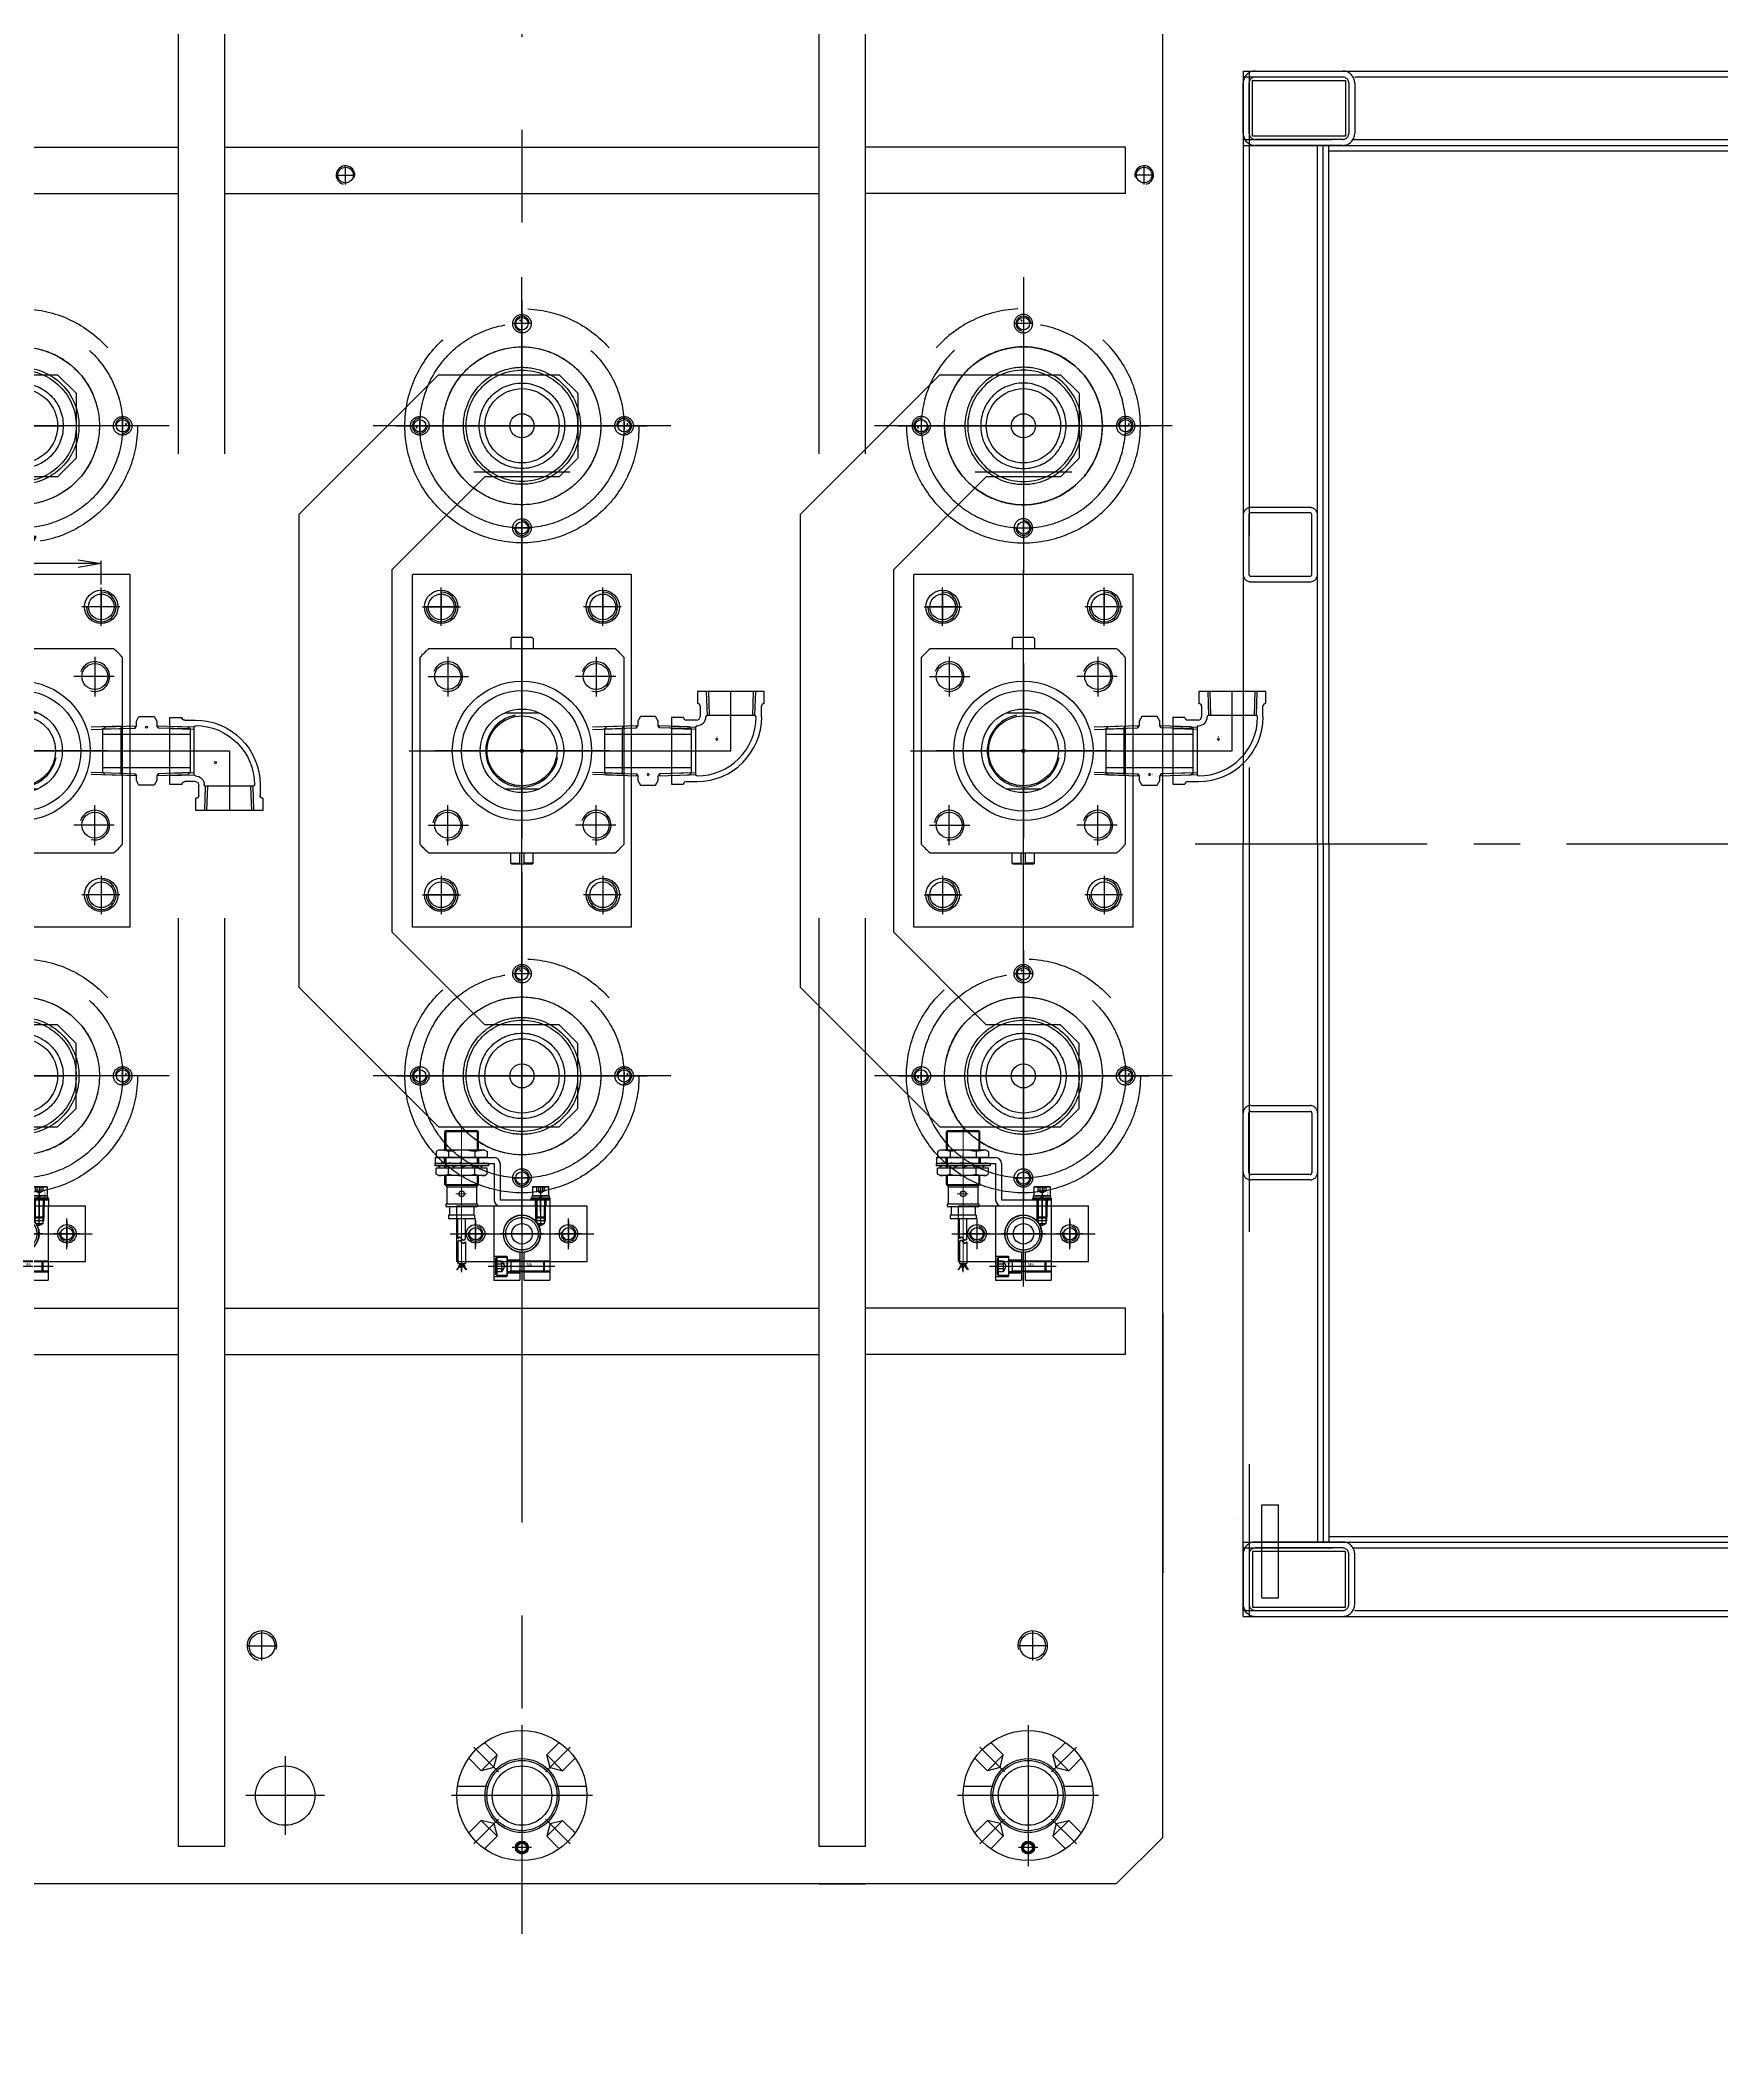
# Model space of a CAD drawing. Header units: millimetres. Extents: x 10462777 to 22643323, y 453826 to 1389191.
# Drawn here: x 11302479 to 11303384, y 598755 to 599838 of the extents above; entities that cross this region are included whole.
import ezdxf
from ezdxf.enums import TextEntityAlignment as Align

# ---------------------------------------------------------------- set-up
doc = ezdxf.new("R2010")
doc.units = ezdxf.units.MM
doc.header["$LTSCALE"] = 200
doc.header["$MEASUREMENT"] = 0
doc.header["$PDMODE"] = 35
doc.header["$PDSIZE"] = -5
for name, pattern in [('CENTER', [2, 1.25, -0.25, 0.25, -0.25]), ('HIDDEN', [3.75, 2.5, -1.25]), ('PHANTOM', [2.5, 1.25, -0.25, 0.25, -0.25, 0.25, -0.25]), ('STRICHPUNKT2', [18.5, 10, -4, 0.5, -4])]:
    doc.linetypes.add(name, pattern=pattern)
doc.layers.get('0').update_dxf_attribs({"linetype": 'CONTINUOUS'})
doc.layers.get('DEFPOINTS').update_dxf_attribs({"linetype": 'CONTINUOUS'})
for name, color, linetype in [('1 Center', 1, 'CENTER'), ('3 Hidden', 3, 'HIDDEN'), ('4', 4, 'CONTINUOUS'), ('7', 7, 'CONTINUOUS'), ('BOM', 6, 'CONTINUOUS'), ('BOM-T', 4, 'CONTINUOUS'), ('BOM-UDEF', 3, 'CONTINUOUS'), ('C', 1, 'CENTER'), ('CENTER', 1, 'CONTINUOUS'), ('CL', 3, 'CONTINUOUS'), ('DIM', 4, 'CONTINUOUS'), ('DR1509-006-300-001', 7, 'CONTINUOUS'), ('DR1517-002-300-001', 7, 'CONTINUOUS'), ('DR1527 002 200 017 001', 7, 'CONTINUOUS'), ('H', 30, 'CONTINUOUS'), ('HIDDEN', 7, 'HIDDEN'), ('HL', 2, 'HIDDEN'), ('PL', 5, 'PHANTOM'), ('THIN', 3, 'CONTINUOUS')]:
    doc.layers.add(name, color=color, linetype=linetype)
for name, color, linetype, lineweight in [('FL', 3, 'CONTINUOUS', 25), ('LAYOUT', 8, 'CONTINUOUS', 25), ('Z_OM_CENTER', 4, 'CENTER', 13), ('Z_OM_OUTLINE', 7, 'CONTINUOUS', 30), ('Z_OM_THIN_LINE', 2, 'CONTINUOUS', 35)]:
    doc.layers.add(name, color=color, linetype=linetype, lineweight=lineweight)
doc.styles.get("Standard").update_dxf_attribs({"font": 'SYMBOL'})
doc.dimstyles.new('DS ROBOTEC', dxfattribs={"dimscale": 0, "dimtxt": 2.5, "dimasz": 2.5, "dimexe": 0.3, "dimexo": 0.3, "dimgap": 0.5, "dimtad": 1, "dimzin": 9, "dimdsep": 46, "dimtxsty": 'Standard', "dimblk": 'OPEN', "dimcen": 0, "dimclrd": 4, "dimclre": 4, "dimclrt": 110, "dimazin": 2, "dimtm": 1.5, "dimtfac": 1, "dimtmove": 0, "dimatfit": 3, "dimldrblk": 'OPEN', "dimfxl": 1, "dimtfill": 1, "dimtolj": 1, "dimlwd": -1, "dimlwe": -1, "dimarcsym": 0})

# ---------------------------------------------------------------- blocks, each defined once
blk = doc.blocks.new('A$C7DA30AB0')
at = {"layer": 'LAYOUT', "color": 6, "linetype": 'PHANTOM'}
blk.add_circle((3030.4, 3026, 0), 2693, dxfattribs=at)
blk = doc.blocks.new('A$C0CF62632')
at = {"color": 4}
for p, q in [((25.9, 873.6), (25.9, 457.6)), ((25.9, 873.6), (490.9, 873.6)), ((25.9, 833.6), (490.9, 833.6)), ((65.9, 457.6), (65.9, 833.6)), ((65.9, 830.6), (65.9, 833.6)), ((68.9, 457.6), (68.9, 833.6)), ((71.9, 457.6), (71.9, 833.6)), ((71.9, 830.6), (490.9, 830.6)), ((25.9, 41.6), (25.9, 457.6)), ((65.9, 457.6), (65.9, 81.6)), ((68.9, 457.6), (68.9, 81.6)), ((71.9, 457.6), (71.9, 81.6)), ((25.9, 81.6), (490.9, 81.6)), ((65.9, 84.6), (65.9, 81.6)), ((71.9, 84.6), (490.9, 84.6)), ((25.9, 41.6), (490.9, 41.6))]:
    blk.add_line(p, q, dxfattribs=at)
at = {"color": 6, "linetype": 'HIDDEN'}
for p, q in [((35.9, 51.6), (35.9, 101.6)), ((35.9, 101.6), (44.9, 101.6)), ((44.9, 51.6), (44.9, 101.6)), ((35.9, 51.6), (44.9, 51.6))]:
    blk.add_line(p, q, dxfattribs=at)
at = {"color": 4, "linetype": 'STRICHPUNKT2'}
blk.add_line((23.4, 94.8), (23.4, 94.8), dxfattribs=at)
blk.add_line((25.9, 41.6), (85.9, 41.6))
at = {"color": 0}
for points in [[(80.9, 838.6), (30.9, 838.6), (30.9, 868.6), (80.9, 868.6)], [(80.9, 76.6), (30.9, 76.6), (30.9, 46.6), (80.9, 46.6)]]:
    blk.add_lwpolyline(points, close=True, dxfattribs=at)
at = {"layer": '1 Center', "ltscale": 0.5}
blk.add_line((0, 457.6), (981.8, 457.6), dxfattribs=at)
blk.add_line((0, 457.6), (981.8, 457.6), dxfattribs=at)
at = {"layer": '3 Hidden', "color": 4, "linetype": 'HIDDEN'}
for p, q in [((25.9, 870.4), (73.9, 870.4)), ((25.9, 840), (25.9, 867.2)), ((29.1, 840), (29.1, 867.2)), ((32.3, 873.6), (79.5, 873.6)), ((32.3, 870.4), (79.5, 870.4)), ((82.7, 867.2), (82.7, 840)), ((85.9, 867.2), (85.9, 840)), ((25.9, 836.8), (73.9, 836.8)), ((79.5, 836.8), (32.3, 836.8)), ((79.5, 833.6), (32.3, 833.6)), ((25.9, 78.4), (73.9, 78.4)), ((79.5, 81.6), (32.3, 81.6)), ((79.5, 78.4), (32.3, 78.4)), ((25.9, 75.2), (25.9, 48)), ((29.1, 75.2), (29.1, 48)), ((82.7, 48), (82.7, 75.2)), ((85.9, 48), (85.9, 75.2)), ((25.9, 44.8), (73.9, 44.8)), ((32.3, 44.8), (79.5, 44.8)), ((32.3, 41.6), (79.5, 41.6))]:
    blk.add_line(p, q, dxfattribs=at)
at = {"layer": '3 Hidden', "color": 0, "linetype": 'HIDDEN'}
for p, q in [((30.9, 840), (30.9, 868.6)), ((30.9, 75.2), (30.9, 46.6))]:
    blk.add_line(p, q, dxfattribs=at)
at = {"layer": '3 Hidden', "color": 4}
for p, q in [((28.9, 634.7), (28.9, 602.7)), ((61.9, 638.6), (29.9, 638.6)), ((61.9, 635.7), (29.9, 635.7)), ((62.9, 602.7), (62.9, 634.7)), ((29.9, 601.7), (61.9, 601.7)), ((29.9, 598.6), (61.9, 598.6)), ((29.9, 316.6), (61.9, 316.6)), ((28.9, 280.5), (28.9, 312.5)), ((29.9, 313.5), (61.9, 313.5)), ((62.9, 312.5), (62.9, 280.5)), ((61.9, 279.5), (29.9, 279.5)), ((61.9, 276.6), (29.9, 276.6))]:
    blk.add_line(p, q, dxfattribs=at)
at = {"layer": '3 Hidden', "color": 4, "linetype": 'HIDDEN'}
for centre, radius, start, end in [((32.3, 867.2), 6.4, 90, 180), ((32.3, 867.2), 3.2, 90, 180), ((79.5, 867.2), 6.4, 0, 90), ((79.5, 867.2), 3.2, 0, 90), ((32.3, 840), 6.4, 180, 270), ((32.3, 840), 3.2, 180, 270), ((79.5, 840), 6.4, 270, 360), ((79.5, 840), 3.2, 270, 360), ((32.3, 75.2), 6.4, 90, 180), ((32.3, 75.2), 3.2, 90, 180), ((79.5, 75.2), 6.4, 0, 90), ((79.5, 75.2), 3.2, 0, 90), ((32.3, 48), 6.4, 180, 270), ((32.3, 48), 3.2, 180, 270), ((79.5, 48), 6.4, 270, 360), ((79.5, 48), 3.2, 270, 360)]:
    blk.add_arc(centre, radius, start, end, dxfattribs=at)
at = {"layer": '3 Hidden', "color": 4}
for centre, radius, start, end in [((29.9, 634.6), 4, 90, 180), ((29.9, 634.7), 1, 90, 180), ((61.9, 634.6), 4, 0, 90), ((61.9, 634.7), 1, 0, 90), ((29.9, 602.6), 4, 180, 270), ((29.9, 602.7), 1, 180, 270), ((61.9, 602.7), 1, 270, 0), ((61.9, 602.6), 4, 270, 0), ((29.9, 312.6), 4, 90, 180), ((61.9, 312.6), 4, 360, 90), ((29.9, 312.5), 1, 90, 180), ((61.9, 312.5), 1, 0, 90), ((29.9, 280.6), 4, 180, 270), ((29.9, 280.5), 1, 180, 270), ((61.9, 280.6), 4, 270, 360), ((61.9, 280.5), 1, 270, 0)]:
    blk.add_arc(centre, radius, start, end, dxfattribs=at)
at = {"layer": '7', "color": 7, "linetype": 'HIDDEN', "ltscale": 0.5}
blk.add_line((29.1, 873.6), (29.1, 41.6), dxfattribs=at)
at = {"layer": '7', "color": 0, "linetype": 'HIDDEN', "ltscale": 0.5}
for p, q in [((85.9, 870.4), (490.9, 870.4)), ((85, 836.8), (490.9, 836.8)), ((85, 78.4), (490.9, 78.4)), ((85.9, 44.8), (490.9, 44.8))]:
    blk.add_line(p, q, dxfattribs=at)
blk = doc.blocks.new('A$C744D5B1C')
for p, q in [((-95, 59), (-95, -59)), ((95, 59), (-95, 59)), ((95, 59), (95, -59)), ((-20.5, -9.3), (-20.5, 9.3)), ((20.5, -9.3), (20.5, 9.3)), ((95, -59), (-95, -59))]:
    blk.add_line(p, q)
for centre, radius in [((-77.5, 43.5), 9), ((-40, 40), 7), ((40, 40), 7), ((77.5, 43.5), 9), ((0, 0), 32.5), ((0, 0), 22.5), ((-77.5, -43.5), 9), ((-40, -40), 7), ((40, -40), 7), ((77.5, -43.5), 9)]:
    blk.add_circle(centre, radius)
at = {"color": 3}
blk.add_circle((0, 0), 18.8, dxfattribs=at)
for centre, start, end in [((-40, 40), 342.9325, 251.1947), ((40, 40), 345.4697, 253.7319), ((-40, -40), 341.2882, 249.5504), ((40, -40), 352.599, 260.8613)]:
    blk.add_arc(centre, 8, start, end, dxfattribs=at)
blk.add_arc((0, 0), 19.5, 191.0125, 79.3315)
at = {"layer": 'C'}
for p, q in [((0, -60.8), (0, 60)), ((96.8, 0), (-97.4, 0))]:
    blk.add_line(p, q, dxfattribs=at)
at = {"layer": 'C', "ltscale": 0.7}
for p, q in [((-67.3, 43.5), (-88, 43.5)), ((-77.5, 53.5), (-77.5, 33.1)), ((67.3, 43.5), (88, 43.5)), ((77.5, 53.5), (77.5, 33.1)), ((-77.5, -53.5), (-77.5, -33.1)), ((77.5, -53.5), (77.5, -33.1)), ((-67.3, -43.5), (-88, -43.5)), ((67.3, -43.5), (88, -43.5))]:
    blk.add_line(p, q, dxfattribs=at)
at = {"layer": 'C', "ltscale": 0.5}
for p, q in [((-40, 50.5), (-40, 28.8)), ((40, 50.5), (40, 28.8)), ((-50.7, 40), (-29.2, 40)), ((50.7, 40), (29.2, 40)), ((-40, -50.5), (-40, -28.8)), ((40, -50.5), (40, -28.8)), ((-50.7, -40), (-29.2, -40)), ((50.7, -40), (29.2, -40))]:
    blk.add_line(p, q, dxfattribs=at)
at = {"layer": 'H', "color": 4}
for p, q in [((-13.2, 55), (-12.7, 38)), ((-12, 54), (-13.2, 55)), ((12, 54), (13.2, 55)), ((13.2, 55), (12.7, 38)), ((-12, 54), (12, 54)), ((-11.5, 38), (-12, 54)), ((11.5, 38), (12, 54))]:
    blk.add_line(p, q, dxfattribs=at)
at = {"layer": 'H', "ltscale": 0.5}
for p, q in [((-60.5, 6), (-61, 5.5)), ((-61, 5.5), (-61, -5.5)), ((-60.5, 6), (-55, 6)), ((60.5, 6), (55, 6)), ((61, 1.2), (55, 1.2)), ((60.5, 6), (60.5, 1.2)), ((60.5, 6), (61, 5.5)), ((61, 5.5), (61, -5.5)), ((-61, -5.5), (-60.5, -6)), ((-60.5, -6), (-55, -6)), ((61, -1.2), (55, -1.2)), ((60.5, -6), (55, -6)), ((60.5, -6), (60.5, -1.2)), ((61, -5.5), (60.5, -6))]:
    blk.add_line(p, q, dxfattribs=at)
at = {"layer": 'H'}
for points in [[(50.3, 55), (-50.3, 55)], [(-55, 50.3), (-55, -50.3)], [(55, -50.3), (55, 50.3)], [(-50.3, -55), (50.3, -55)]]:
    blk.add_lwpolyline(points, dxfattribs=at)
for start, end in [(132.417, 137.583), (42.417, 47.583), (222.417, 227.583), (312.417, 317.583)]:
    blk.add_arc((0, 0), 74.5, start, end, dxfattribs=at)
blk = doc.blocks.new('A$C1EFB0E9A')
at = {"color": 1, "linetype": 'CENTER'}
for p, q in [((0, 80.1), (0, -80.1)), ((80.1, 0), (-80.1, 0))]:
    blk.add_line(p, q, dxfattribs=at)
at = {"color": 0}
for centre, radius in [((0, 0), 63), ((0, 55), 5), ((0, 0), 23), ((-55, 0), 5), ((55, 0), 5), ((0, -55), 5)]:
    blk.add_circle(centre, radius, dxfattribs=at)
at = {"color": 1, "linetype": 'CENTER'}
blk.add_circle((0, 0), 55, dxfattribs=at)
for radius in [42.5, 30]:
    blk.add_circle((0, 0), radius)
at = {"layer": 'HL'}
blk.add_circle((0, 0), 31.5, dxfattribs=at)
blk = doc.blocks.new('A$C454F3C94')
for p, q in [((-202.5, -85), (-127.5, -10)), ((-127.5, -10), (127.5, -10)), ((202.5, -85), (127.5, -10)), ((-147.5, -110), (-97.5, -60)), ((97.5, -60), (-97.5, -60)), ((147.5, -110), (97.5, -60)), ((-202.5, -85), (-202.5, -150)), ((202.5, -85), (202.5, -150)), ((-147.5, -150), (-147.5, -110)), ((147.5, -150), (147.5, -110)), ((-202.5, -150), (-192.5, -160)), ((-157.5, -160), (-147.5, -150)), ((157.5, -160), (147.5, -150)), ((202.5, -150), (192.5, -160)), ((-192.5, -160), (-157.5, -160)), ((192.5, -160), (157.5, -160))]:
    blk.add_line(p, q)
for centre, radius in [((-175, -130), 20), ((175, -130), 20), ((-175, -130), 6.5), ((175, -130), 6.5)]:
    blk.add_circle(centre, radius)
at = {"layer": 'CL'}
for p, q in [((-175, -107), (-175, -153)), ((175, -107), (175, -153)), ((-152, -130), (-198, -130)), ((152, -130), (198, -130))]:
    blk.add_line(p, q, dxfattribs=at)
blk = doc.blocks.new('A$C288D58DE')
at = {"color": 0}
for p, q in [((-60, 15), (10, 15)), ((-60, -15), (-60, 15)), ((10, -15), (10, 15)), ((-60, -15), (10, -15))]:
    blk.add_line(p, q, dxfattribs=at)
at = {"color": 1, "linetype": 'CENTER'}
for p, q in [((-25, -17.8), (-25, 17.8)), ((-63.6, 0), (13.6, 0)), ((-50, -8.3), (-50, 8.3)), ((0, -8.3), (0, 8.3))]:
    blk.add_line(p, q, dxfattribs=at)
at = {"color": 0}
for centre, radius in [((-50, 0), 5), ((-25, 0), 10), ((0, 0), 5)]:
    blk.add_circle(centre, radius, dxfattribs=at)
blk.add_circle((-25, 0), 5.5)
at = {"layer": 'CENTER'}
for p, q in [((-25, -11.8), (-25, 11.8)), ((-13.2, 0), (-36.8, 0))]:
    blk.add_line(p, q, dxfattribs=at)
at = {"layer": 'HIDDEN'}
blk.add_circle((-25, 0), 8.75, dxfattribs=at)
blk = doc.blocks.new('A$C31550EE4')
at = {"color": 0}
for p, q in [((3.1, 4.4), (3.1, 34.4)), ((3.1, 34.4), (43.1, 34.4)), ((43.1, 20.4), (43.1, 34.4)), ((28.1, 20.4), (43.1, 20.4)), ((28.1, 18.4), (43.1, 18.4)), ((43.1, 4.4), (43.1, 18.4)), ((3.1, 4.4), (43.1, 4.4))]:
    blk.add_line(p, q, dxfattribs=at)
at = {"color": 1, "linetype": 'CENTER', "ltscale": 0.5}
for p, q in [((18.1, 0), (18.1, 38.3)), ((35.6, 1.2), (35.6, 37.1)), ((0, 19.4), (46.5, 19.4))]:
    blk.add_line(p, q, dxfattribs=at)
at = {"color": 2, "linetype": 'HIDDEN', "ltscale": 0.5}
for p, q in [((32.6, 20.4), (32.6, 34.4)), ((33.1, 20.4), (33.1, 34.4)), ((38.1, 20.4), (38.1, 34.4)), ((38.6, 20.4), (38.6, 34.4)), ((11.1, 31.9), (11.1, 26.9)), ((30.1, 11.4), (41.1, 11.4)), ((30.1, 4.4), (30.1, 11.4)), ((32.1, 11.4), (32.1, 18.4)), ((39.1, 11.4), (39.1, 18.4)), ((41.1, 4.4), (41.1, 11.4))]:
    blk.add_line(p, q, dxfattribs=at)
at = {"color": 1, "linetype": 'CENTER'}
blk.add_line((3.1, 29.4), (13.9, 29.4), dxfattribs=at)
at = {"color": 2, "linetype": 'HIDDEN'}
blk.add_line((12.7, 31.5), (12.7, 27.9), dxfattribs=at)
at = {"color": 2, "linetype": 'HIDDEN', "ltscale": 0.5}
for points in [[(3.1, 31.9), (11.1, 31.9), (11.9, 31.5)], [(3.1, 31.5), (12.7, 31.5), (13.9, 29.4), (13.1, 28.1)], [(11.9, 27.4), (11.1, 26.9), (3.1, 26.9)], [(12, 27.4), (3.1, 27.4)]]:
    blk.add_lwpolyline(points, dxfattribs=at)
at = {"color": 0}
blk.add_arc((18.1, 19.4), 10, 5.7392, 354.2608, dxfattribs=at)
at = {"layer": 'DIM'}
blk.add_circle((35.6, 4.4), 0.05, dxfattribs=at)
blk.add_text('M6', height=1.54, rotation=90).set_placement((35.3, 22))
blk = doc.blocks.new('A$C57EF64D1')
at = {"layer": 'Z_OM_CENTER'}
for p, q in [((0, 14.5), (78.6, 14.5)), ((36.4, 17.2), (36.4, 11.3))]:
    blk.add_line(p, q, dxfattribs=at)
at = {"layer": 'Z_OM_OUTLINE'}
for p, q in [((2.4, 23), (2.9, 23.5)), ((2.4, 23), (2.4, 6)), ((12.9, 23.5), (2.9, 23.5)), ((12.9, 26.9), (13.6, 28.2)), ((12.9, 26.9), (13.6, 28.2)), ((12.9, 26.9), (12.9, 2.1)), ((13.6, 28.2), (16.9, 28.2)), ((13.6, 28.2), (16.9, 28.2)), ((20.1, 23.5), (16.8, 23.5)), ((16.9, 28.2), (16.9, 0.8)), ((20.1, 25.8), (19.5, 26.6)), ((20.1, 26.6), (19.5, 26.6)), ((20.1, 23.3), (19.5, 23.3)), ((20.1, 21.8), (19.5, 23.3)), ((20.1, 29), (20.1, 0)), ((20.1, 29), (21.3, 29)), ((21.3, 29), (21.3, 0)), ((21.9, 25.1), (21.3, 25.8)), ((21.9, 25.1), (21.3, 25.1)), ((22.6, 23.5), (21.3, 23.5)), ((21.9, 20.3), (21.3, 21.8)), ((25.8, 28.2), (22.6, 28.2)), ((25.8, 28.2), (22.6, 28.2)), ((22.6, 28.2), (22.6, 0.8)), ((26.6, 26.9), (25.8, 28.2)), ((26.6, 26.9), (25.8, 28.2)), ((26.6, 26.9), (26.6, 2.1)), ((31.4, 23.5), (26.6, 23.5)), ((31.9, 23), (31.4, 23.5)), ((31.9, 23), (31.9, 6)), ((31.9, 23), (32.7, 22.5)), ((31.9, 23), (31.9, 21.9)), ((31.9, 21.9), (31.9, 6)), ((32.7, 6.5), (32.7, 22.5)), ((32.7, 22.5), (41.9, 22.5)), ((41.9, 23), (41.9, 22.5)), ((41.9, 23), (42.9, 23)), ((41.9, 22.5), (41.9, 6.5)), ((43.4, 22.5), (43.4, 8)), ((13.6, 21.6), (16.9, 21.6)), ((20.1, 16.9), (19.5, 19)), ((20.1, 19), (19.5, 19)), ((20.1, 11.8), (19.5, 13.9)), ((20.1, 13.9), (19.5, 13.9)), ((21.9, 20.3), (21.3, 20.3)), ((21.9, 14.8), (21.3, 16.9)), ((21.9, 14.8), (21.3, 14.8)), ((21.9, 9.8), (21.3, 11.8)), ((25.8, 21.6), (22.6, 21.6)), ((43.4, 21), (47.9, 21)), ((47.9, 21.5), (47.9, 21)), ((47.9, 21.5), (49.4, 21.5)), ((47.9, 21), (47.9, 7.5)), ((49.9, 21), (49.9, 8)), ((60.6, 16.5), (49.9, 16.5)), ((60.6, 12.5), (49.9, 12.5)), ((62.3, 16.5), (73.9, 16.5)), ((62.3, 12.5), (73.9, 12.5)), ((73.9, 12.5), (73.9, 16.5)), ((73.9, 15.1), (75.5, 16.3)), ((76.2, 14.8), (73.9, 14.8)), ((76.2, 14.2), (73.9, 14.2)), ((73.9, 13.9), (75.5, 12.8)), ((75.9, 15.8), (74.4, 14.8)), ((75.9, 13.3), (74.4, 14.2)), ((75.5, 16.3), (75.9, 15.8)), ((75.5, 12.8), (75.9, 13.3)), ((75.7, 16.1), (77.2, 17.2)), ((75.7, 12.9), (77.2, 11.9)), ((77.3, 17), (75.8, 15.9)), ((77.3, 12.1), (75.8, 13.1)), ((76.2, 14.8), (76.2, 14.2)), ((78.1, 14.6), (76.2, 14.6)), ((78.1, 14.4), (76.2, 14.4)), ((77.2, 17.2), (77.3, 17)), ((77.2, 11.9), (77.3, 12.1)), ((78.1, 14.4), (78.1, 14.6)), ((2.4, 6), (2.9, 5.5)), ((12.9, 5.5), (2.9, 5.5)), ((12.9, 2.1), (13.6, 0.8)), ((12.9, 2.1), (13.6, 0.8)), ((13.6, 7.5), (16.9, 7.5)), ((13.6, 0.8), (16.9, 0.8)), ((13.6, 0.8), (16.9, 0.8)), ((20.1, 5.5), (16.9, 5.5)), ((20.1, 8.4), (19.5, 8.4)), ((20.1, 6.8), (19.5, 8.4)), ((20.1, 2.9), (19.5, 3.6)), ((20.1, 3.6), (19.5, 3.6)), ((21.9, 9.8), (21.3, 9.8)), ((21.9, 5.3), (21.3, 6.8)), ((21.9, 5.3), (21.3, 5.3)), ((21.9, 2.2), (21.3, 2.9)), ((21.9, 2.2), (21.3, 2.2)), ((22.6, 5.5), (21.8, 5.5)), ((25.8, 7.5), (22.6, 7.5)), ((25.8, 0.8), (22.6, 0.8)), ((25.8, 0.8), (22.6, 0.8)), ((26.6, 2.1), (25.8, 0.8)), ((26.6, 2.1), (25.8, 0.8)), ((31.4, 5.5), (26.6, 5.5)), ((31.4, 5.5), (31.9, 6)), ((31.9, 6), (32.7, 6.5)), ((32.7, 6.5), (41.9, 6.5)), ((41.9, 6.5), (41.9, 6)), ((41.9, 6), (42.9, 6)), ((43.4, 8), (47.9, 8)), ((43.4, 8), (43.4, 6.5)), ((47.9, 7.5), (49.4, 7.5)), ((20.1, 0), (21.3, 0))]:
    blk.add_line(p, q, dxfattribs=at)
blk.add_circle((36.4, 14.5), 1.5, dxfattribs=at)
for centre, radius, start, end in [((38.4, 27.8), 25.5, 182.0898, 194.1722), ((1.1, 27.8), 25.5, 345.8278, 357.9102), ((42.9, 22.5), 0.5, 0, 90), ((46.3, 14.5), 33.4, 167.7619, 180.0186), ((46.3, 14.5), 33.4, 179.9814, 192.2381), ((-6.8, 14.5), 33.4, 359.9814, 12.2381), ((-6.8, 14.5), 33.4, 347.7619, 0.0186), ((49.4, 21), 0.5, 0, 90), ((37.9, 1.3), 25.1, 165.7034, 177.8914), ((1.5, 1.3), 25.1, 2.1086, 14.2966), ((42.9, 6.5), 0.5, 270, 0), ((49.4, 8), 0.5, 270, 0)]:
    blk.add_arc(centre, radius, start, end, dxfattribs=at)
at = {"layer": 'Z_OM_THIN_LINE'}
for p, q in [((12.9, 23.1), (2.5, 23.1)), ((2.8, 23.4), (2.8, 5.6)), ((19.6, 23.1), (16.8, 23.1)), ((22.6, 23.1), (21.3, 23.1)), ((31.8, 23.1), (26.6, 23.1)), ((31.5, 23.4), (31.5, 5.6)), ((12.9, 5.9), (2.5, 5.9)), ((20.1, 5.9), (16.9, 5.9)), ((22.6, 5.9), (21.6, 5.9)), ((31.8, 5.9), (26.6, 5.9))]:
    blk.add_line(p, q, dxfattribs=at)
for centre, radius, start, end in [((60.7, 13.5), 1.01, 99.5671, 260.4329), ((60.2, 15.5), 1.07, 291.0481, 68.9519), ((62.5, 13.5), 1.01, 99.5671, 260.4329), ((61.9, 15.5), 1.07, 291.0481, 68.9519)]:
    blk.add_arc(centre, radius, start, end, dxfattribs=at)
blk = doc.blocks.new('A$C38604CD8')
at = {"layer": 'DR1527 002 200 017 001'}
for p, q in [((0, 29), (31.8, 29)), ((0, 29), (0, 25.8)), ((0, 25.8), (31.8, 25.8)), ((31.8, 25.8), (31.8, 6.2)), ((35, 25.8), (35, 6.2)), ((35, 6.2), (61.8, 6.2)), ((35, 3), (61.8, 3)), ((61.8, 6.2), (61.8, 3))]:
    blk.add_line(p, q, dxfattribs=at)
at = {"layer": 'DR1527 002 200 017 001', "color": 2, "linetype": 'HIDDEN', "ltscale": 0.5}
for p, q in [((5.1, 25.8), (5.1, 29)), ((23.6, 25.8), (23.6, 29))]:
    blk.add_line(p, q, dxfattribs=at)
at = {"layer": 'DR1527 002 200 017 001', "color": 1, "linetype": 'CENTER'}
for p, q in [((14.3, 23.6), (14.3, 30.7)), ((56.8, 0), (56.8, 9.2))]:
    blk.add_line(p, q, dxfattribs=at)
at = {"layer": 'DR1527 002 200 017 001', "color": 2, "linetype": 'HIDDEN', "ltscale": 0.5}
for points in [[(54.1, 3), (54.1, 6.2)], [(59.6, 6.2), (59.6, 3)]]:
    blk.add_lwpolyline(points, dxfattribs=at)
at = {"layer": 'DR1527 002 200 017 001'}
for centre, start, end in [((31.8, 25.8), 0, 90), ((35, 6.2), 180, 270)]:
    blk.add_arc(centre, 3.2, start, end, dxfattribs=at)
blk = doc.blocks.new('A$C372204AD')
for p, q in [((0.3, 0.8), (0.3, 9.3)), ((6.3, 4.7), (5, 6)), ((6.3, 4), (5, 5.3)), ((16.6, 7.5), (16.6, 2.5))]:
    blk.add_line(p, q)
for points in [[(5, 0.8), (0.3, 0.8), (0, 1.1), (0, 9), (0.3, 9.3), (5, 9.3)], [(5, 9.6), (6.3, 9.6), (6.3, 0.4), (5, 0.4)], [(6.3, 10), (7.3, 10), (7.3, 0), (6.3, 0)]]:
    blk.add_lwpolyline(points, close=True)
blk.add_lwpolyline([(7.3, 7.5), (16.6, 7.5), (17, 7.1), (17, 2.9), (16.6, 2.5), (7.3, 2.5)])
at = {"layer": 'CENTER'}
for q in [(3.7, 5), (17, 5)]:
    blk.add_line((0, 5), q, dxfattribs=at)
at = {"layer": 'HIDDEN'}
blk.add_line((2.5, 7), (2.5, 3), dxfattribs=at)
for points in [[(0, 7), (2.5, 7), (3.7, 5), (3.7, 5), (2.5, 3), (0, 3)], [(0, 6), (2.5, 6)], [(2.5, 4), (0, 4)]]:
    blk.add_lwpolyline(points, dxfattribs=at)
at = {"layer": 'THIN'}
for p, q in [((7.3, 7.1), (17, 7.1)), ((7.3, 2.9), (17, 2.9))]:
    blk.add_line(p, q, dxfattribs=at)
at = {"layer": 'BOM-T', "color": 4}
blk.add_text('M5X0.8-12L', height=0.6, dxfattribs=at).set_placement((1.8, 8), align=Align.MIDDLE_LEFT)
blk = doc.blocks.new('A$C197F2E42')
for p, q in [((2, 25.5), (8, 25.5)), ((10, 0.6), (0, 0.6)), ((2, 8), (8, 8))]:
    blk.add_line(p, q)
blk.add_lwpolyline([(2, 6.2), (2, 25.5), (2.5, 26), (7.5, 26), (8, 25.5), (8, 6.2)])
blk.add_lwpolyline([(10, 6), (10, 0.6), (9.4, 0), (0.6, 0), (0, 0.6), (0, 6)], close=True)
for points in [[(2, 6.2, -0.414214), (1.7, 6)], [(8.2, 6, -0.414214), (8, 6.2)]]:
    blk.add_lwpolyline(points, format="xyb")
at = {"layer": 'CENTER'}
for q in [(5, 26), (5, 4.7)]:
    blk.add_line((5, 0), q, dxfattribs=at)
at = {"layer": 'HIDDEN'}
blk.add_line((2.1, 3), (7.9, 3), dxfattribs=at)
for points in [[(2.1, 0), (2.1, 3), (5, 4.7), (5, 4.7), (7.9, 3), (7.9, 0)], [(3.6, 0), (3.6, 3)], [(6.4, 3), (6.4, 0)]]:
    blk.add_lwpolyline(points, dxfattribs=at)
at = {"layer": 'THIN'}
for points in [[(2, 7.1), (2.5, 8), (2.5, 26)], [(8, 7.1), (7.5, 8), (7.5, 26)]]:
    blk.add_lwpolyline(points, dxfattribs=at)
at = {"layer": 'BOM-T', "color": 4}
blk.add_text('M6X1-20L', height=0.6, rotation=90, dxfattribs=at).set_placement((3.5, 2.8), align=Align.MIDDLE_LEFT)
blk = doc.blocks.new('A$C0ACA5566')
for name, p, rotation in [('A$C31550EE4', (58.1, 39.8), 90), ('A$C197F2E42', (52.6, 70.4), 90), ('A$C288D58DE', (13.6, 57.9), 180), ('A$C372204AD', (33.6, 32.4), 90)]:
    blk.add_blockref(name, p, dxfattribs=dict(rotation=rotation))
at = {"layer": 'DR1527 002 200 017 001', "rotation": 180}
blk.add_blockref('A$C38604CD8', (85.4, 45.9), dxfattribs=at)
at = {"layer": 'Z_OM_OUTLINE', "rotation": 90}
blk.add_blockref('A$C57EF64D1', (85.6, 0), dxfattribs=at)
blk = doc.blocks.new('HS_BOM', base_point=(-55.5, -107.5))
at = {"layer": 'BOM-UDEF'}
blk.add_circle((-55.5, -107.5), 0.25, dxfattribs=at)
blk = doc.blocks.new('A$C10F52B43')
blk.add_circle((0, 0), 6.92)
at = {"layer": 'CL'}
for p, q in [((-9, 0), (9, 0)), ((0, 9), (0, -9))]:
    blk.add_line(p, q, dxfattribs=at)
at = {"layer": 'FL'}
blk.add_arc((0, 0), 8, 270, 180, dxfattribs=at)
blk = doc.blocks.new('MCLBM1')
at = {"layer": 'BOM', "color": 0}
blk.add_circle((0, 0), 0.5, dxfattribs=at)
at = {"flags": 10}
blk.add_attdef('BM', text='', height=0.5, dxfattribs=at).set_placement((0, 0), align=Align.MIDDLE)
at = {"flags": 9}
for tag, p in [('SPEC', (0, -3)), ('WEIGHT', (0, -6)), ('USER1', (0, -8)), ('USER2', (0, -9)), ('USER3', (0, -10)), ('USER4', (0, -11)), ('NAME', (0, -1)), ('ENAME', (0, -2)), ('MATERIAL', (0, -4)), ('REMARK', (0, -5)), ('PRICE', (0, -7)), ('USER5', (0, -12)), ('USER6', (0, -13))]:
    blk.add_attdef(tag, p, '', height=0.5, dxfattribs=at)
blk = doc.blocks.new('A$C5C6250D5')
for p, q in [((6.5, 0), (0, 0)), ((0, 0), (0, -36)), ((0, -5.9), (13, -6.3)), ((13.7, -1.5), (8, -1.5)), ((13, -5.2), (13, -30.8)), ((0, -30.1), (13, -29.7)), ((0, -36), (6.5, -36)), ((8, -34.5), (13.5, -34.5)), ((15.5, -36.5), (15.5, -42)), ((19, -40.3), (18.5, -57.1)), ((20.2, -39.1), (19, -40.3)), ((19.2, -37), (44.7, -37)), ((19.9, -50), (20.3, -37)), ((43.8, -39.1), (20.2, -39.1)), ((23, -86.1), (23, -39.1)), ((41, -86.1), (41, -39.1)), ((44.1, -50), (43.7, -37)), ((45, -40.3), (43.8, -39.1)), ((45.5, -57.1), (45, -40.3)), ((48.5, -42), (48.5, -36.2)), ((14, -43.5), (14, -50)), ((14, -50), (50, -50)), ((50, -50), (50, -43.5)), ((16, -57.1), (13.5, -58.5)), ((13.5, -58.5), (13.5, -66.7)), ((18.5, -57.1), (16, -57.1)), ((19.7, -56.4), (18.5, -56.4)), ((44.3, -56.4), (45.5, -56.4)), ((48, -57.1), (45.5, -57.1)), ((50.5, -58.5), (48, -57.1)), ((50.5, -66.7), (50.5, -58.5)), ((13.5, -66.7), (16, -68.1)), ((16, -68.1), (18.5, -68.1)), ((18.5, -68.1), (19, -84.9)), ((19.7, -68.8), (18.5, -68.8)), ((44.3, -68.8), (45.5, -68.8)), ((45, -84.9), (45.5, -68.1)), ((45.5, -68.1), (48, -68.1)), ((48, -68.1), (50.5, -66.7)), ((19, -84.9), (20.2, -86.1)), ((20.2, -86.1), (43.8, -86.1)), ((43.8, -86.1), (45, -84.9))]:
    blk.add_line(p, q)
for centre, radius, start, end in [((8, 0), 1.5, 180.0038, 270), ((13.7, -5.2), 0.75, 90, 180), ((13.7, -36.2), 31.8, 0, 89.9998), ((13.7, -36.2), 34.8, 0, 89.9998), ((13.7, -30.8), 0.75, 180.0076, 270), ((13.7, -36.2), 4.75, 0, 89.9988), ((8, -36), 1.5, 90, 180), ((13.5, -36.5), 2, 0, 89.9971), ((14, -42), 1.5, 270.0038, 359.9962), ((19.2, -36.2), 0.75, 180.0076, 270), ((44.7, -36.2), 0.75, 270.0076, 359.9924), ((50, -42), 1.5, 180.0038, 270)]:
    blk.add_arc(centre, radius, start, end)
at = {"layer": 'CENTER'}
for p, q in [((12, -18), (0, -18)), ((32, -18), (12, -18)), ((32, -38), (32, -18)), ((32, -89.1), (32, -36.1)), ((32, -50), (32, -38))]:
    blk.add_line(p, q, dxfattribs=at)
at = {"layer": 'THIN'}
for p, q in [((0, -4.8), (13, -5.2)), ((0, -31.2), (13, -30.8)), ((18.8, -50), (19.2, -37)), ((20.2, -39.1), (19.7, -56.4)), ((43.8, -39.1), (44.3, -56.4)), ((45.2, -50), (44.8, -37)), ((19.7, -56.4), (18.5, -57.1)), ((44.3, -56.4), (45.5, -57.1)), ((19.7, -68.8), (18.5, -68.1)), ((20.2, -86.1), (19.7, -68.8)), ((43.8, -86.1), (44.3, -68.8)), ((44.3, -68.8), (45.5, -68.1))]:
    blk.add_line(p, q, dxfattribs=at)
at = {"layer": 'BOM', "xscale": -1}
blk.add_blockref('MCLBM1', (25.8, -25.5), dxfattribs=at)
at = {"layer": 'BOM', "xscale": -1, "rotation": 270}
blk.add_blockref('MCLBM1', (44.8, -62.6), dxfattribs=at)
at = {"layer": 'BOM-T', "color": 4, "text_generation_flag": 2}
blk.add_text('3/4', height=0.6, dxfattribs=at).set_placement((25.1, -25.8))
blk.add_text('3/4', height=0.6, rotation=270, dxfattribs=at).set_placement((44.5, -62))
blk = doc.blocks.new('_OPEN')
at = {"color": 0, "linetype": 'ByBlock'}
for p, q in [((-1, 0.167), (0, 0)), ((0, 0), (-1, -0.167)), ((0, 0), (-1, 0))]:
    blk.add_line(p, q, dxfattribs=at)
blk = doc.blocks.new('*D229')
at = {"layer": 'DEFPOINTS', "color": 0, "transparency": 16777216}
for p in [(55588.7, -38156.8), (55575.9, -38243.8), (55588.7, -38243.8)]:
    blk.add_point(p, dxfattribs=at)
at = {"layer": 'DR1509-006-300-001', "color": 4, "linetype": 'ByBlock', "transparency": 16777216}
for p, q in [((55587.2, -38156.8), (55574.4, -38156.8)), ((55575.9, -38169.3), (55575.9, -38231.3)), ((55587.2, -38243.8), (55574.4, -38243.8))]:
    blk.add_line(p, q, dxfattribs=at)
at = {"layer": 'DR1509-006-300-001', "color": 4, "transparency": 16777216, "xscale": 12.5, "yscale": 12.5, "zscale": 12.5}
for p, rotation in [((55575.9, -38156.8), 90), ((55575.9, -38243.8), 270)]:
    blk.add_blockref('_OPEN', p, dxfattribs=dict(at, rotation=rotation))
at = {"layer": 'DR1509-006-300-001', "color": 110, "transparency": 16777216, "insert": (55567.2, -38200.3), "char_height": 12.5, "attachment_point": 5, "rotation": 90, "bg_fill": 3, "box_fill_scale": 1.1, "bg_fill_color": 256, "bg_fill_true_color": 13158600, "bg_fill_transparency": 0}
blk.add_mtext('\\A1;87', dxfattribs=at)
blk = doc.blocks.new('A$C0E041E50')
for p, q in [((0, 0), (-1.2, -1.2)), ((23.5, 0), (0, 0)), ((2.8, 0), (2.8, -47)), ((20.8, 0), (20.8, -47)), ((24.7, -1.2), (23.5, 0)), ((-1.2, -1.2), (-1.7, -18)), ((25.2, -18), (24.7, -1.2)), ((-4.2, -18), (-6.7, -19.4)), ((-6.7, -19.4), (-6.7, -27.6)), ((-1.7, -18), (-4.2, -18)), ((-0.5, -17.3), (-1.7, -17.3)), ((24.1, -17.3), (25.2, -17.3)), ((27.8, -18), (25.2, -18)), ((30.2, -19.4), (27.8, -18)), ((30.2, -27.6), (30.2, -19.4)), ((-6.7, -27.6), (-4.2, -29)), ((-4.2, -29), (-1.7, -29)), ((-1.7, -29), (-1.2, -45.8)), ((-0.5, -29.7), (-1.7, -29.7)), ((24.1, -29.7), (25.2, -29.7)), ((24.7, -45.8), (25.2, -29)), ((25.2, -29), (27.8, -29)), ((27.8, -29), (30.2, -27.6)), ((29.8, -36.1), (-6.2, -36.1)), ((-6.2, -36.1), (-6.2, -42.6)), ((-0.3, -36.1), (0.1, -49.1)), ((23.8, -36.1), (23.4, -49.1)), ((29.8, -42.6), (29.8, -36.1)), ((-4.7, -44.1), (-4.7, -49.8)), ((-1.2, -45.8), (0, -47)), ((24.5, -49.1), (-1, -49.1)), ((0, -47), (23.5, -47)), ((23.5, -47), (24.7, -45.8)), ((28.3, -49.6), (28.3, -44.1)), ((35.8, -51.6), (30.3, -51.6)), ((43.8, -50.1), (37.3, -50.1)), ((43.8, -86.1), (43.8, -50.1)), ((30.8, -80.8), (30.8, -55.3)), ((43.8, -56), (30.8, -56.4)), ((30, -84.6), (35.8, -84.6)), ((43.8, -80.1), (30.8, -79.7)), ((37.3, -86.1), (43.8, -86.1))]:
    blk.add_line(p, q)
for centre, radius, start, end in [((-6.2, -44.1), 1.5, 0.0038, 90), ((29.8, -44.1), 1.5, 90.0038, 179.9962), ((30, -49.8), 34.8, 180, 269.9998), ((-1, -49.8), 0.75, 90.0076, 179.9924), ((30, -49.8), 31.8, 180, 269.9998), ((24.5, -49.8), 0.75, 0.0076, 90), ((30, -49.8), 4.75, 180, 269.9988), ((30.3, -49.6), 2, 180, 269.9971), ((35.8, -50.1), 1.5, 270, 0), ((30, -55.3), 0.75, 0.0076, 90), ((30, -80.8), 0.75, 270, 0), ((35.8, -86.1), 1.5, 0.0038, 90)]:
    blk.add_arc(centre, radius, start, end)
at = {"layer": 'CENTER'}
for p, q in [((11.8, 3), (11.8, -50)), ((11.8, -36.1), (11.8, -48.1)), ((11.8, -48.1), (11.8, -68.1)), ((11.8, -68.1), (31.8, -68.1)), ((31.8, -68.1), (43.8, -68.1))]:
    blk.add_line(p, q, dxfattribs=at)
at = {"layer": 'THIN'}
for p, q in [((0, 0), (-0.5, -17.3)), ((23.5, 0), (24.1, -17.3)), ((-0.5, -17.3), (-1.7, -18)), ((24.1, -17.3), (25.2, -18)), ((-0.5, -29.7), (-1.7, -29)), ((0, -47), (-0.5, -29.7)), ((23.5, -47), (24.1, -29.7)), ((24.1, -29.7), (25.2, -29)), ((-1.5, -36.1), (-1.1, -49.1)), ((25, -36.1), (24.6, -49.1)), ((43.8, -54.9), (30.8, -55.3)), ((43.8, -81.3), (30.8, -80.9))]:
    blk.add_line(p, q, dxfattribs=at)
at = {"layer": 'BOM', "xscale": -1}
for p, rotation in [((-1, -23.5), 90), ((18, -60.6), 180)]:
    blk.add_blockref('MCLBM1', p, dxfattribs=dict(at, rotation=rotation))
at = {"layer": 'BOM-T', "color": 4, "text_generation_flag": 2}
for rotation, p in [(90, (-0.7, -24.1)), (180, (18.6, -60.3))]:
    blk.add_text('3/4', height=0.6, rotation=rotation, dxfattribs=at).set_placement(p)
blk = doc.blocks.new('A$C6C23034D')
for centre, radius in [((38, 38), 35), ((38, 38), 18.9), ((66, 38), 3.5), ((66, 38), 2.46)]:
    blk.add_circle(centre, radius)
at = {"layer": 'CL', "ltscale": 0.5}
for p, q in [((38, 76), (38, 0)), ((0, 38), (76, 38))]:
    blk.add_line(p, q, dxfattribs=at)
at = {"layer": 'CL'}
for p, q in [((25.3, 50.7), (12, 64)), ((50.7, 50.7), (64, 64)), ((55.3, 38), (65.7, 38)), ((66, 43.2), (66, 32.8)), ((25.3, 25.3), (12, 12)), ((50.7, 25.3), (64, 12))]:
    blk.add_line(p, q, dxfattribs=at)
at = {"layer": 'FL'}
for centre, radius in [((38, 38), 19.9), ((66, 38), 3)]:
    blk.add_circle(centre, radius, dxfattribs=at)
at = {"layer": 'HL', "ltscale": 0.5}
for p, q in [((24.6, 59.9), (17.9, 66.6)), ((33, 56.2), (33, 72.6)), ((51.4, 59.9), (58.1, 66.6)), ((16.1, 51.4), (9.4, 58.1)), ((24.6, 59.9), (16.1, 51.4)), ((22.9, 53.1), (24.6, 59.9)), ((59.9, 51.4), (51.4, 59.9)), ((53.1, 53.1), (51.4, 59.9)), ((59.9, 51.4), (66.6, 58.1)), ((22.9, 53.1), (16.1, 51.4)), ((53.1, 53.1), (59.9, 51.4)), ((16.1, 24.6), (9.4, 17.9)), ((16.1, 24.6), (24.6, 16.1)), ((22.9, 22.9), (16.1, 24.6)), ((22.9, 22.9), (24.6, 16.1)), ((51.4, 16.1), (59.9, 24.6)), ((53.1, 22.9), (51.4, 16.1)), ((53.1, 22.9), (59.9, 24.6)), ((59.9, 24.6), (66.6, 17.9)), ((24.6, 16.1), (17.9, 9.4)), ((33, 3.4), (33, 19.8)), ((51.4, 16.1), (58.1, 9.4))]:
    blk.add_line(p, q, dxfattribs=at)
blk = doc.blocks.new('A$C7E5E2769')
h = blk.add_hatch(color=5)
h.dxf.hatch_style = 1
h.set_gradient(color1=(0, 0, 255), color2=(255, 255, 0), tint=1, name='SPHERICAL')
h.paths.add_polyline_path([(633.518, 735), (634.445, 735), (634.104, 735.862, 0.30778158)])
h.paths.add_polyline_path([(634.445, 735.927, 0.0943975), (634.104, 735.862), (634.445, 735)])
h.paths.add_polyline_path([(634.445, 734.073, 0.41421356), (635.371, 735), (634.445, 735)])
h = blk.add_hatch(color=5)
h.dxf.hatch_style = 1
h.set_gradient(color1=(0, 0, 255), color2=(255, 255, 0), tint=1, name='SPHERICAL')
h.paths.add_polyline_path([(633.518, 465), (634.445, 465), (634.104, 465.862, 0.30778158)])
h.paths.add_polyline_path([(634.445, 465.927, 0.0943975), (634.104, 465.862), (634.445, 465)])
h.paths.add_polyline_path([(634.445, 464.073, 0.41421356), (635.371, 465), (634.445, 465)])
for p, q in [((1219.445, 810), (49.445, 810)), ((936.945, 810), (1076.945, 810)), ((1219.445, 810), (1244.445, 785)), ((1244.445, 785), (1244.445, 15)), ((1244.445, 625), (1244.445, 650)), ((431.945, 215), (441.945, 225)), ((441.945, 225), (476.945, 225)), ((476.945, 225), (486.945, 215)), ((791.945, 225), (781.945, 215)), ((826.945, 225), (791.945, 225)), ((836.945, 215), (826.945, 225)), ((431.945, 150), (431.945, 215)), ((486.945, 215), (486.945, 175)), ((781.945, 215), (781.945, 175)), ((836.945, 150), (836.945, 215))]:
    blk.add_line(p, q)
for centre, radius in [((459.445, 790), 3.323), ((809.445, 790), 3.323), ((459.445, 735), 42.5), ((634.445, 735), 37.5), ((809.445, 735), 42.5), ((894.445, 760), 3.323), ((1196.945, 737.5), 16), ((404.445, 735), 3.323), ((514.445, 735), 3.323), ((754.445, 735), 3.323), ((864.445, 735), 3.323), ((634.445, 735), 0.927), ((894.445, 710), 3.323), ((459.445, 680), 3.323), ((809.445, 680), 3.323), ((459.445, 520), 3.323), ((809.445, 520), 3.323), ((459.445, 465), 42.5), ((634.445, 465), 37.5), ((809.445, 465), 42.5), ((894.445, 490), 3.323), ((1196.945, 465), 16), ((404.445, 465), 3.323), ((514.445, 465), 3.323), ((634.445, 465), 0.927), ((754.445, 465), 3.323), ((864.445, 465), 3.323), ((894.445, 440), 3.323), ((459.445, 410), 3.323), ((809.445, 410), 3.323), ((1196.945, 337.5), 16), ((459.445, 250), 3.323), ((809.445, 250), 3.323), ((459.445, 195), 42.5), ((459.445, 195), 42.5), ((634.445, 195), 37.5), ((809.445, 195), 42.5), ((809.445, 195), 42.5), ((894.445, 220), 3.323), ((459.445, 195), 20), ((809.445, 195), 20)]:
    blk.add_circle(centre, radius)
at = {"layer": 'C'}
blk.add_line((0, 465), (1271.468, 465), dxfattribs=at)
at = {"layer": 'CENTER'}
for p, q in [((324.445, 805), (324.445, 795)), ((459.445, 667.5), (459.445, 802.5)), ((809.445, 667.5), (809.445, 802.5)), ((329.445, 800), (319.445, 800)), ((887.445, 760), (901.445, 760)), ((894.445, 767), (894.445, 753)), ((1116.298, 748), (1116.298, 732)), ((1124.298, 740), (1108.298, 740)), ((391.945, 735), (526.945, 735)), ((741.945, 735), (876.945, 735)), ((894.445, 717), (894.445, 703)), ((887.445, 710), (901.445, 710)), ((459.445, 397.5), (459.445, 532.5)), ((809.445, 397.5), (809.445, 532.5)), ((887.445, 490), (901.445, 490)), ((894.445, 497), (894.445, 483)), ((391.945, 465), (526.945, 465)), ((741.945, 465), (876.945, 465)), ((894.445, 447), (894.445, 433)), ((887.445, 440), (901.445, 440)), ((329.445, 370), (319.445, 370)), ((324.445, 365), (324.445, 375)), ((1124.298, 325), (1108.298, 325)), ((1116.298, 317), (1116.298, 333)), ((887.445, 220), (901.445, 220)), ((894.445, 227), (894.445, 213))]:
    blk.add_line(p, q, dxfattribs=at)
at = {"layer": 'CL'}
for p, q in [((459.445, 795), (459.445, 785)), ((809.445, 795), (809.445, 785)), ((464.445, 790), (454.445, 790)), ((634.445, 782), (634.445, 688)), ((814.445, 790), (804.445, 790)), ((484.445, 761), (484.445, 709)), ((1196.945, 758.7), (1196.945, 716.3)), ((404.445, 740), (404.445, 730)), ((514.445, 730), (514.445, 740)), ((754.445, 740), (754.445, 730)), ((864.445, 740), (864.445, 730)), ((1175.745, 737.5), (1218.145, 737.5)), ((399.445, 735), (409.445, 735)), ((519.445, 735), (509.445, 735)), ((587.445, 735), (681.445, 735)), ((749.445, 735), (759.445, 735)), ((869.445, 735), (859.445, 735)), ((859.445, 735), (869.445, 735)), ((459.445, 675), (459.445, 685)), ((809.445, 675), (809.445, 685)), ((454.445, 680), (464.445, 680)), ((804.445, 680), (814.445, 680)), ((464.445, 520), (454.445, 520)), ((459.445, 525), (459.445, 515)), ((814.445, 520), (804.445, 520)), ((809.445, 525), (809.445, 515)), ((634.445, 512), (634.445, 418)), ((484.445, 491), (484.445, 439)), ((1196.945, 486.2), (1196.945, 443.8)), ((404.445, 470), (404.445, 460)), ((514.445, 460), (514.445, 470)), ((754.445, 470), (754.445, 460)), ((864.445, 470), (864.445, 460)), ((399.445, 465), (409.445, 465)), ((519.445, 465), (509.445, 465)), ((587.445, 465), (681.445, 465)), ((749.445, 465), (759.445, 465)), ((869.445, 465), (859.445, 465)), ((859.445, 465), (869.445, 465)), ((1175.745, 465), (1218.145, 465)), ((459.445, 405), (459.445, 415)), ((809.445, 405), (809.445, 415)), ((454.445, 410), (464.445, 410)), ((804.445, 410), (814.445, 410)), ((1196.945, 358.7), (1196.945, 316.3)), ((1175.745, 337.5), (1218.145, 337.5)), ((464.445, 250), (454.445, 250)), ((459.445, 255), (459.445, 245)), ((814.445, 250), (804.445, 250)), ((809.445, 255), (809.445, 245)), ((459.445, 248), (459.445, 142)), ((634.445, 242), (634.445, 148)), ((809.445, 248), (809.445, 142)), ((459.445, 172), (459.445, 218)), ((809.445, 172), (809.445, 218))]:
    blk.add_line(p, q, dxfattribs=at)
at = {"layer": 'DR1509-006-300-001'}
for centre, radius in [((324.445, 800), 4.188), ((1116.298, 740), 6.917), ((324.445, 370), 4.188), ((1116.298, 325), 6.917)]:
    blk.add_circle(centre, radius, dxfattribs=at)
at = {"layer": 'FL'}
for centre, start, end in [((459.445, 790), 0, 270), ((809.445, 790), 0, 270), ((404.445, 735), 90, 0), ((514.445, 735), 270, 180), ((754.445, 735), 90, 0), ((864.445, 735), 270, 180), ((459.445, 680), 180, 90), ((809.445, 680), 180, 90), ((459.445, 520), 0, 270), ((809.445, 520), 0, 270), ((404.445, 465), 90, 0), ((514.445, 465), 270, 180), ((754.445, 465), 90, 0), ((864.445, 465), 270, 180), ((459.445, 410), 180, 90), ((809.445, 410), 180, 90), ((459.445, 250), 0, 270), ((809.445, 250), 0, 270)]:
    blk.add_arc(centre, 4, start, end, dxfattribs=at)
at = {"layer": 'HL'}
for p, q in [((334.445, 790), (309.445, 790)), ((309.445, 790), (309.445, 650)), ((334.445, 790), (334.445, 650)), ((959.445, 790), (934.445, 790)), ((934.445, 790), (934.445, 650)), ((959.445, 790), (959.445, 650)), ((1224.445, 650), (44.445, 650)), ((1224.445, 650), (1224.445, 625)), ((1224.445, 625), (44.445, 625)), ((309.445, 305), (309.445, 625)), ((334.445, 305), (334.445, 625)), ((934.445, 305), (934.445, 625)), ((959.445, 305), (959.445, 625)), ((1224.445, 305), (44.445, 305)), ((1224.445, 305), (1224.445, 280)), ((1224.445, 280), (44.445, 280)), ((309.445, 20), (309.445, 280)), ((334.445, 20), (334.445, 280)), ((934.445, 20), (934.445, 280)), ((959.445, 20), (959.445, 280))]:
    blk.add_line(p, q, dxfattribs=at)
at = {"layer": 'THIN'}
for centre, radius, start, end in [((324.445, 800), 5, 15, 285), ((894.445, 760), 4, 255, 165), ((1116.298, 740), 8, 15, 285), ((894.445, 710), 4, 255, 165), ((894.445, 490), 4, 255, 165), ((894.445, 440), 4, 255, 165), ((324.445, 370), 5, 75, 345), ((1116.298, 325), 8, 75, 345), ((894.445, 220), 4, 255, 165)]:
    blk.add_arc(centre, radius, start, end, dxfattribs=at)
for p in [(556.945, 778.5), (711.945, 778.5), (556.945, 691.5), (711.945, 691.5), (556.945, 508.5), (711.945, 508.5), (556.945, 421.5), (711.945, 421.5), (556.945, 238.5), (711.945, 238.5)]:
    blk.add_blockref('A$C10F52B43', p)
at = {"rotation": 180}
for p in [(634.445, 605), (634.445, 335)]:
    blk.add_blockref('A$C454F3C94', p, dxfattribs=at)
at = {"layer": '4'}
for p in [(634.445, 735), (634.445, 465), (634.445, 195)]:
    blk.add_blockref('A$C744D5B1C', p, dxfattribs=at)
at = {"layer": 'BOM-UDEF', "xscale": -1}
for p in [(458.486, 791.755), (808.486, 791.755), (458.486, 521.755), (808.486, 521.755), (458.486, 251.755), (808.486, 251.755)]:
    blk.add_blockref('HS_BOM', p, dxfattribs=at)
for p, rotation in [((402.689, 734.041), 90), ((752.689, 734.041), 90), ((460.403, 678.245), 180), ((810.403, 678.245), 180), ((402.689, 464.041), 90), ((752.689, 464.041), 90), ((460.403, 408.245), 180), ((810.403, 408.245), 180)]:
    blk.add_blockref('HS_BOM', p, dxfattribs=dict(at, rotation=rotation))
at = {"layer": 'DR1509-006-300-001'}
for name, p in [('A$C5C6250D5', (602.445, 865.464)), ('A$C6C23034D', (1158.945, 699.5)), ('A$C5C6250D5', (602.445, 595.464)), ('A$C6C23034D', (1158.945, 427))]:
    blk.add_blockref(name, p, dxfattribs=at)
at = {"layer": 'DR1509-006-300-001', "xscale": -1, "rotation": 180}
blk.add_blockref('A$C0E041E50', (622.684, 239.383), dxfattribs=at)
at = {"layer": 'DR1517-002-300-001', "rotation": 270}
for p in [(836.569, 773.622), (836.569, 503.622), (836.569, 233.622)]:
    blk.add_blockref('A$C0ACA5566', p, dxfattribs=at)
at = {"layer": 'PL', "xscale": -1}
blk.add_blockref('A$C1EFB0E9A', (459.445, 735), dxfattribs=at)
at = {"layer": 'PL'}
for p in [(809.445, 735), (459.445, 465), (809.445, 465), (459.445, 195), (809.445, 195)]:
    blk.add_blockref('A$C1EFB0E9A', p, dxfattribs=at)
at = {"layer": 'DR1509-006-300-001'}
dim = blk.add_linear_dim(base=(533.633, 151.5), p1=(546.415, 238.5), p2=(546.415, 151.5), angle=90, dimstyle='DS ROBOTEC', override={"dimscale": 5, "dimfxl": 1.25, "dimarcsym": 1}, dxfattribs=at)
dim.commit()
dim.dimension.update_dxf_attribs({"geometry": '*D229', "text_midpoint": (524.883, 195), "insert": (-55042.291, 38395.295)})

msp = doc.modelspace()

# ---------------------------------------------------------------- block references
at = {"ltscale": 10, "rotation": 180}
msp.add_blockref('A$C7DA30AB0', (11304764.24811, 600747.76955, 0), dxfattribs=at)
at = {"ltscale": 10}
msp.add_blockref('A$C0CF62632', (11303100.8444, 598947.63539, 0), dxfattribs=at)

# ---------------------------------------------------------------- next in the draw order: block references
at = {"ltscale": 10, "rotation": 270}
msp.add_blockref('A$C7E5E2769', (11302273.38071, 600089.6727, 0), dxfattribs=at)

doc.saveas('drawing.dxf')
